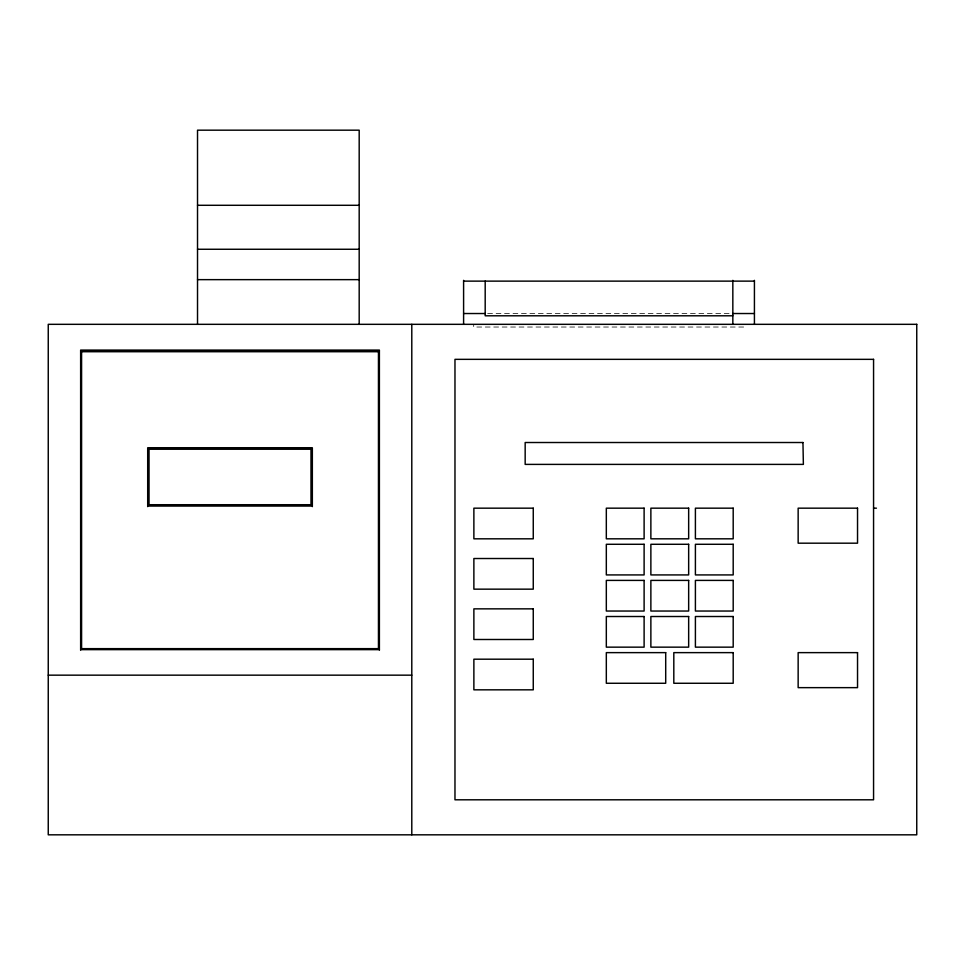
<?xml version="1.0" encoding="UTF-8"?>
<svg xmlns="http://www.w3.org/2000/svg" width="965" height="965" viewBox="0 0 965 965"><rect width="100%" height="100%" fill="white"/><g stroke="black" fill="none" stroke-linecap="round" stroke-linejoin="round"><path stroke-width="0.72" stroke-dasharray="4.83 3.62" d="M487.663 313.529L731.325 313.529M743.629 327.026L473.694 327.026L473.694 324.324"/><path stroke-width="1.45" d="M197.523 205.292L359.185 205.292M197.523 249.26L359.185 249.26M197.523 279.645L359.185 279.645M463.598 281.129L754.425 281.129M463.598 313.529L485.19 313.529M732.833 313.529L754.425 313.529M732.833 315.796L485.19 315.796L485.19 281.129M80.638 350.971L379.39 350.971M81.579 351.718L378.461 351.718M147.693 448.629L312.346 448.629M149.032 504.719L310.995 504.719M147.693 505.793L312.346 505.793M873.566 508.169L876.437 508.169M81.579 648.649L378.461 648.649M80.638 649.385L379.39 649.385M48.25 675.162L411.79 675.162M754.425 280.357L754.425 324.324M732.833 280.357L732.833 324.324M463.598 280.357L463.598 324.324M411.79 324.324L411.79 834.822M379.39 650.277L379.39 350.09L80.638 350.09L80.638 650.277M359.185 324.324L359.185 130.179L197.523 130.179L197.523 324.324M312.346 506.613L312.346 447.808L147.693 447.808L147.693 506.613M916.75 324.324L48.25 324.324L48.25 834.822L916.75 834.822L916.75 324.324M378.461 350.838L81.579 350.838L81.579 649.529L378.461 649.529L378.461 350.838M873.566 359.342L454.973 359.342L454.973 799.804L873.566 799.804L873.566 359.342M802.952 442.513L525.165 442.513L525.165 464.394L803.375 464.394L802.952 442.513M310.995 448.882L149.032 448.882L149.032 505.539L310.995 505.539L310.995 448.882M533.259 508.169L473.875 508.169L473.875 538.82L533.259 538.82L533.259 508.169M644.113 508.169L606.322 508.169L606.322 538.82L644.113 538.82L644.113 508.169M688.66 508.169L650.868 508.169L650.868 538.82L688.66 538.82L688.66 508.169M733.195 508.169L695.403 508.169L695.403 538.82L733.195 538.82L733.195 508.169M857.535 508.169L798.151 508.169L798.151 543.186L857.535 543.186L857.535 508.169M644.113 544.284L606.322 544.284L606.322 574.923L644.113 574.923L644.113 544.284M688.66 544.284L650.868 544.284L650.868 574.923L688.66 574.923L688.66 544.284M733.195 544.284L695.403 544.284L695.403 574.923L733.195 574.923L733.195 544.284M533.259 558.518L473.875 558.518L473.875 589.157L533.259 589.157L533.259 558.518M644.113 580.399L606.322 580.399L606.322 611.038L644.113 611.038L644.113 580.399M688.66 580.399L650.868 580.399L650.868 611.038L688.66 611.038L688.66 580.399M733.195 580.399L695.403 580.399L695.403 611.038L733.195 611.038L733.195 580.399M533.259 608.855L473.875 608.855L473.875 639.493L533.259 639.493L533.259 608.855M644.113 616.514L606.322 616.514L606.322 647.153L644.113 647.153L644.113 616.514M688.66 616.514L650.868 616.514L650.868 647.153L688.66 647.153L688.66 616.514M733.195 616.514L695.403 616.514L695.403 647.153L733.195 647.153L733.195 616.514M665.705 652.63L606.322 652.63L606.322 683.268L665.705 683.268L665.705 652.63M733.195 652.63L673.811 652.63L673.811 683.268L733.195 683.268L733.195 652.63M857.535 652.63L798.151 652.63L798.151 687.647L857.535 687.647L857.535 652.63M533.259 659.192L473.875 659.192L473.875 689.83L533.259 689.83L533.259 659.192"/></g></svg>
